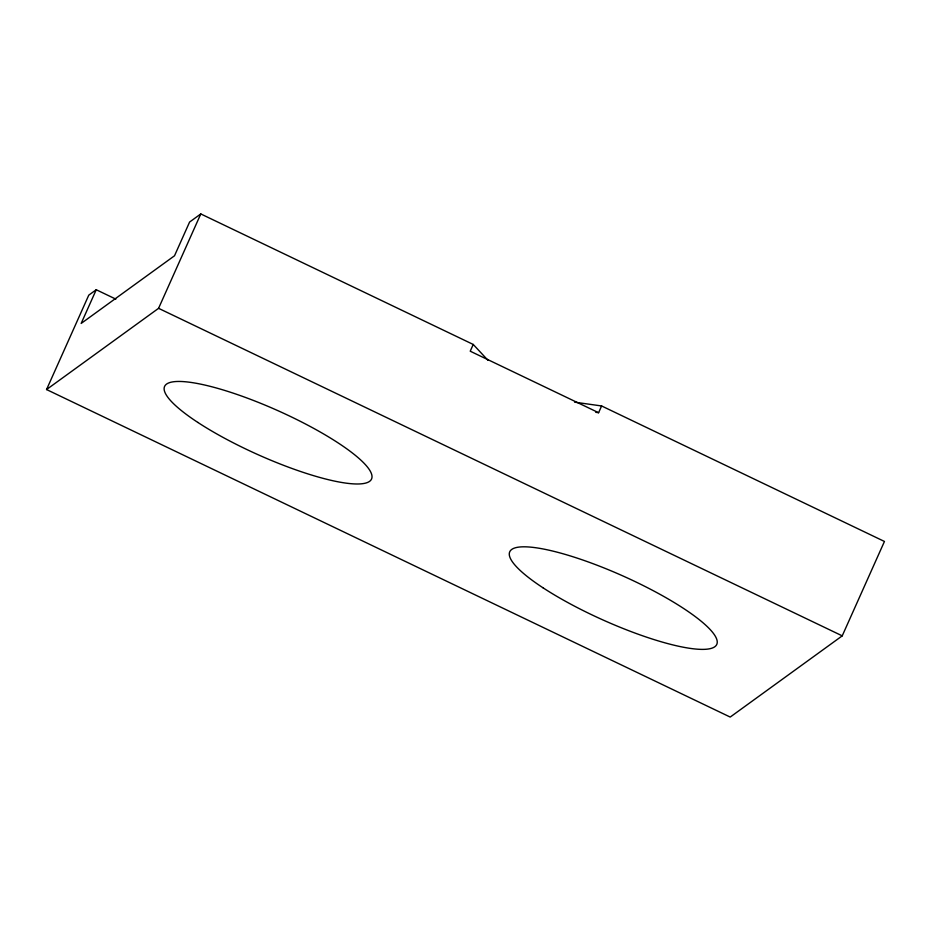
<?xml version="1.0" encoding="UTF-8"?>
<svg xmlns="http://www.w3.org/2000/svg" width="931" height="931" viewBox="0 0 931 931"><rect width="100%" height="100%" fill="white"/><g stroke="black" fill="none" stroke-linecap="round" stroke-linejoin="round"><path stroke-width="1.4" d="M574.578 402.157L601.612 405.963L884.45 541.458L842.229 635.85L730.207 717.068L46.55 389.542L88.771 295.15L96.242 289.739L115.84 299.119M96.242 289.739L81.16 323.441L174.516 255.769L189.587 222.055L200.793 213.932L473.239 344.458L488.007 360.332M46.55 389.542L158.573 308.324L200.793 213.932M473.239 344.458L470.225 351.196L598.598 412.701L601.612 405.963M595.759 412.305L598.598 412.701M158.573 308.324L842.229 635.85M197.884 422.453A113.396 24.159 24.1 0 0 369.584 481.35A113.396 24.159 24.1 0 0 236.683 394.325A113.396 24.159 24.1 0 0 197.884 422.453M543.087 587.845A113.396 24.159 24.1 0 0 714.799 646.742A113.396 24.159 24.1 0 0 581.898 559.706A113.396 24.159 24.1 0 0 543.087 587.845"/></g></svg>
